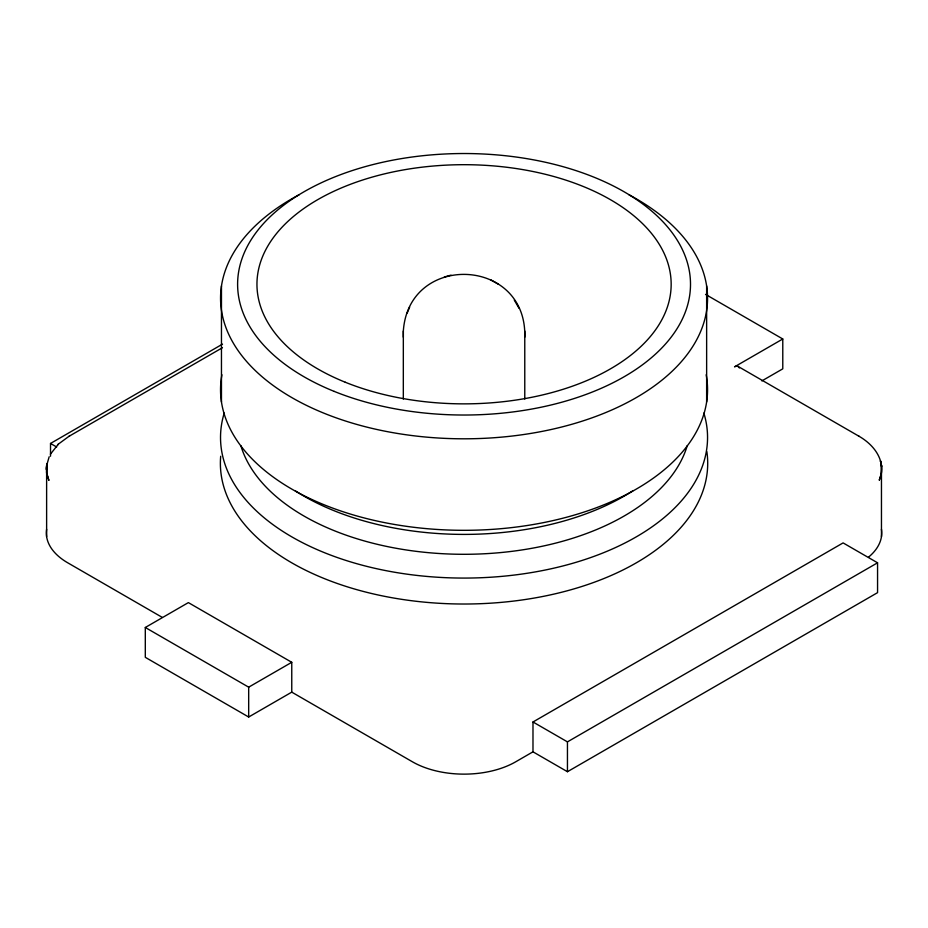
<?xml version="1.0" encoding="UTF-8"?>
<svg xmlns="http://www.w3.org/2000/svg" width="928" height="928" viewBox="0 0 928 928"><rect width="100%" height="100%" fill="white"/><g stroke="black" fill="none" stroke-linecap="round" stroke-linejoin="round"><path stroke-width="1.39" d="M46.62 536.662L46.62 465.636L49.161 456.773M221.456 401.975L221.467 285.952M403.32 399.052L403.332 331.052C408.691 252.149 527.15 256.998 524.772 337.189M524.772 399.063L524.772 331.052M706.637 401.975L706.637 285.952M705.558 294.396L782.78 338.987L782.78 368.834L761.865 380.909M881.461 536.639L881.461 465.624L880.417 460.798C882.482 467.213 881.844 474.069 879.257 480.228L881.461 472.978L881.461 465.624L881.6 466.436C880.196 453.2 870.209 442.714 859.119 436.322L737.876 366.316A7.32 4.222 -60 0 0 734.547 366.838L782.78 338.987M409.642 307.156L407.206 313.014M50.402 454.198L58.429 444.071L68.962 436.334L222.465 347.698M57.617 444.941L58.429 444.071M50.518 456.24L50.518 443.456L222.523 344.126M68.962 436.334L69.6 435.963M145.302 627.49L188.372 602.608L291.763 662.302L291.763 692.137L248.681 717.019L145.302 657.326L145.302 627.49L248.681 687.172L291.763 662.302M532.985 751.819L532.985 721.984L843.1 542.903L877.563 562.797L877.563 592.644L567.449 771.713L532.985 751.819L515.759 761.772A73.103 42.212 0 0 1 412.38 761.772L291.763 692.137M567.449 771.713L567.449 741.878L877.563 562.797M451.031 275.14L444.35 276.985M498.058 284.049L490.715 279.827M858.481 435.951L859.119 436.322M50.518 443.456L56.666 447.006M532.985 721.984L567.449 741.878M162.261 617.387L67.756 562.82A73.103 42.212 0 0 1 46.62 529.296M737.876 366.316L739.407 367.964M519.042 308.316L514.298 300.115M403.332 331.052L403.332 337.189M248.681 687.172L248.681 717.019M706.858 451.623A243.658 140.685 0 0 1 468.083 604A243.658 140.685 0 0 1 220.69 456.263M703.853 413.064A243.519 140.604 0 0 1 464.058 578.074A243.519 140.604 0 0 1 224.228 413.053M706.173 374.761A243.519 140.604 0 0 1 464.058 530.317A243.519 140.604 0 0 1 221.92 374.761M632.815 490.842A226.455 130.755 0 0 1 295.29 490.831M687.265 445.591A226.455 130.755 0 0 1 464.058 554.294A226.455 130.755 0 0 1 240.828 445.579M628.882 194.718A243.507 140.604 0 0 1 638.626 396.233A243.507 140.604 0 0 1 289.49 396.221A243.507 140.604 0 0 1 299.199 194.718M881.461 529.273A73.092 42.201 0 0 1 868.515 557.16M46.62 465.636L46.62 472.99L48.836 480.24L46.62 472.99L46.62 465.636M46.528 467.364L46.4 469.522L46.922 463.594L46.528 467.364M345.262 382.232A207.106 119.584 0 0 0 670.376 294.698A207.106 119.584 0 0 0 376.513 175.902A207.106 119.584 0 0 0 345.262 382.232M334.173 391.384A226.455 130.755 0 0 0 689.643 295.672A226.455 130.755 0 0 0 368.346 165.776A226.455 130.755 0 0 0 334.173 391.384"/></g></svg>
